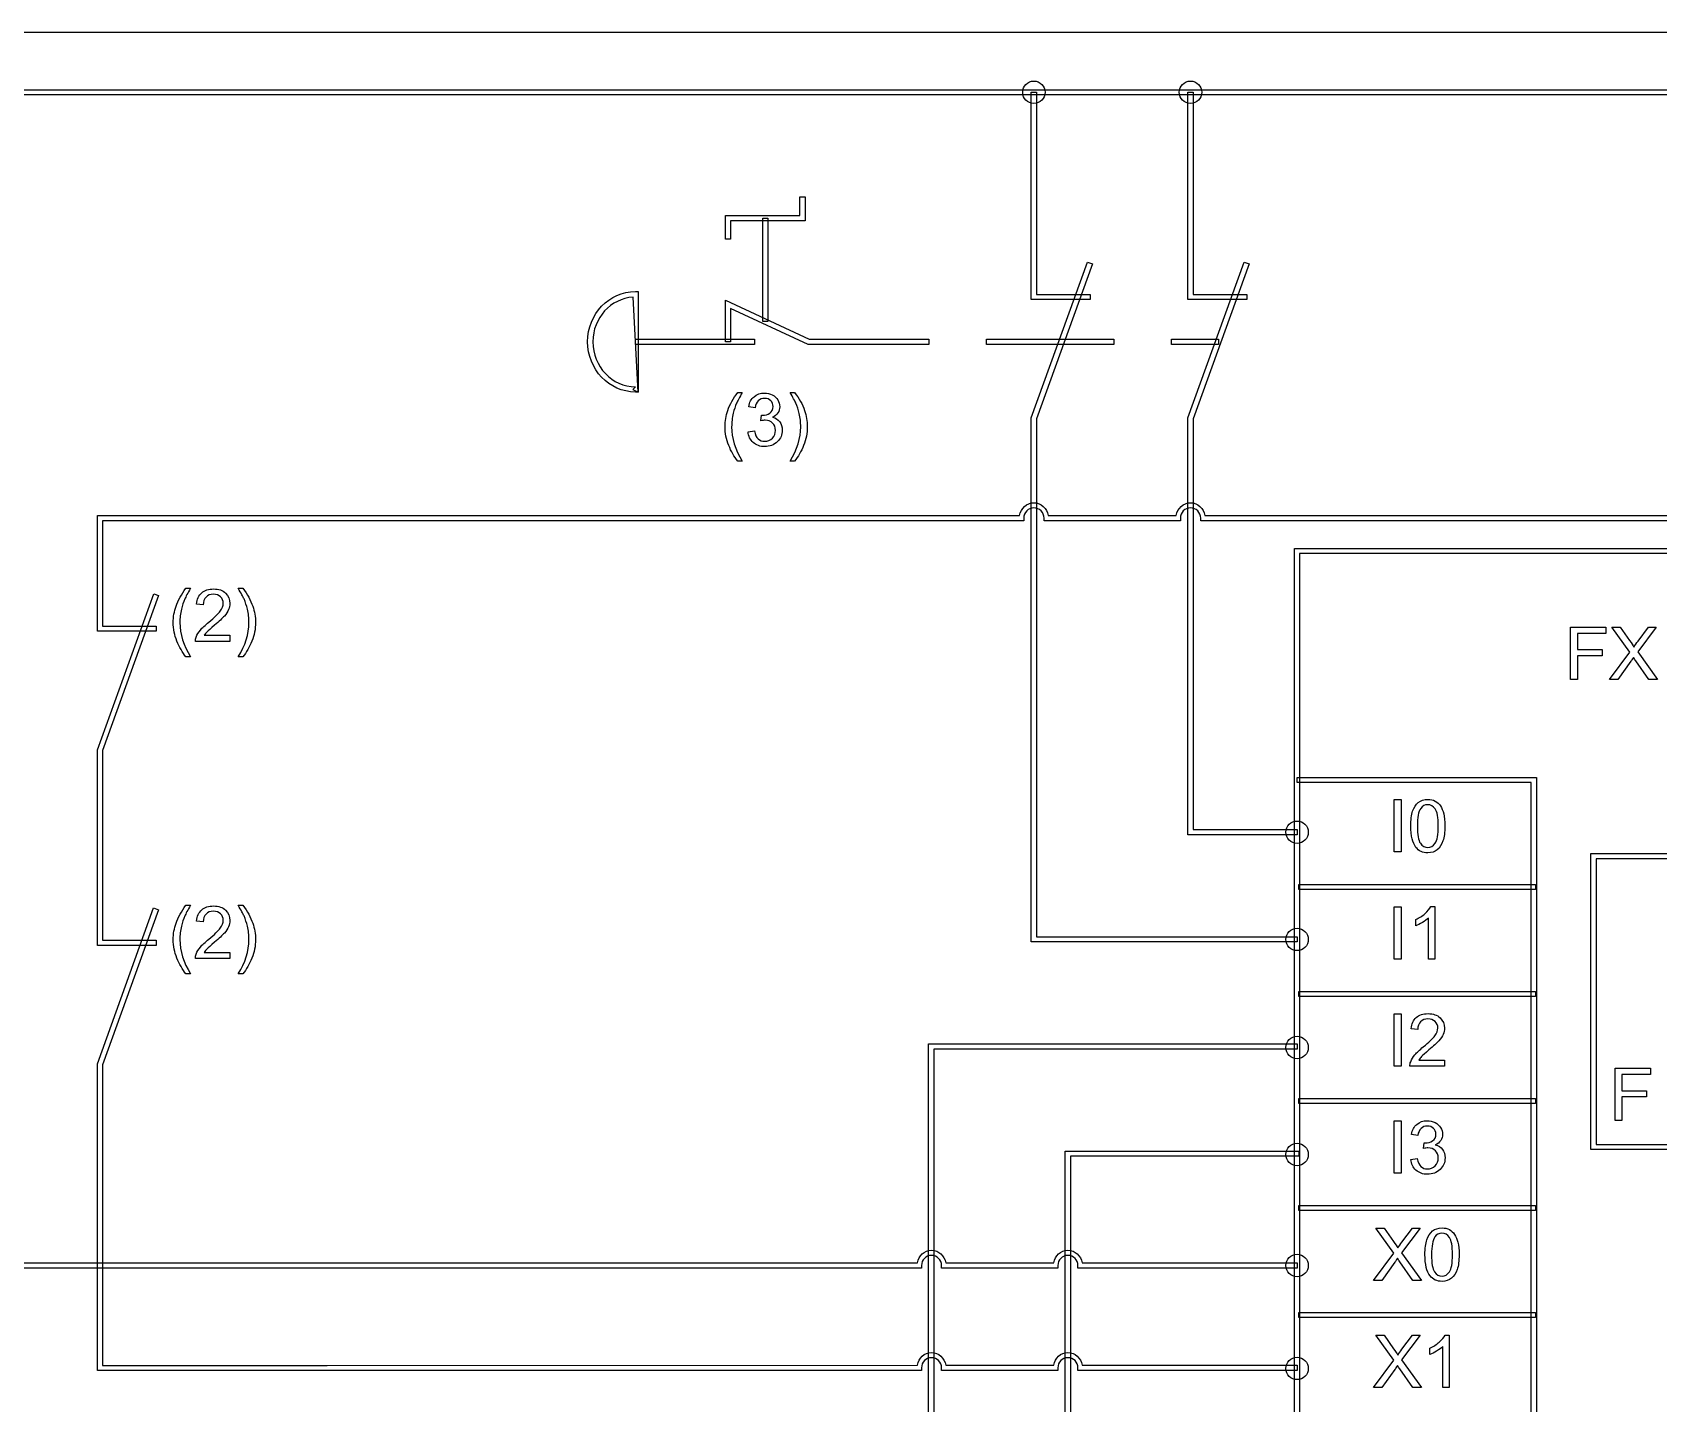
# Model space of a CAD drawing. Extents: x 55 to 793, y 34 to 1048.
# Drawn here: x 259.5 to 467.1, y 773.1 to 948.1 of the extents above; entities that cross this region are included whole.
import ezdxf

# ---------------------------------------------------------------- set-up
doc = ezdxf.new("R2010")
doc.units = 0
doc.layers.add('1', color=7, linetype='CONTINUOUS')

msp = doc.modelspace()

# ---------------------------------------------------------------- linework, layer by layer
at = {"layer": '1', "color": 7}
for points in [[(67.999998, 515.630486), (725.039982, 515.630486), (725.039982, 948.057142), (67.999998, 948.057142)], [(79.5835, 940.092767), (79.5835, 940.759433), (682.036605, 940.759433), (682.036605, 940.092767)], [(387.06217, 913.972767), (387.06217, 940.425891), (387.728837, 940.425891), (387.728837, 914.639433), (394.56217, 914.639433), (394.56217, 913.972767)], [(407.06217, 913.972767), (407.06217, 940.425891), (407.728837, 940.425891), (407.728837, 914.639433), (414.56217, 914.639433), (414.56217, 913.972767)], [(348.004837, 921.67543), (348.004837, 924.704076), (357.533482, 924.704076), (357.533482, 927.092097), (358.200149, 927.092097), (358.200149, 924.037409), (348.671503, 924.037409), (348.671503, 921.67543)], [(352.768837, 911.161767), (352.768837, 924.3701), (353.435503, 924.3701), (353.435503, 911.161767)], [(387.06217, 831.985787), (387.06217, 898.863389), (394.24967, 918.751409), (394.87467, 918.527451), (387.728837, 898.748805), (387.728837, 832.652453), (420.994461, 832.652453), (420.994461, 831.985787)], [(407.06217, 845.660265), (407.06217, 898.863389), (414.24967, 918.751409), (414.87467, 918.527451), (407.728837, 898.748805), (407.728837, 846.326932), (420.994461, 846.326932), (420.994461, 845.660265)], [(358.57058, 908.262097), (348.672143, 912.848034), (348.672143, 908.59543), (348.005476, 908.59543), (348.005476, 913.892305), (358.716413, 908.928763), (373.97683, 908.928763), (373.97683, 908.262097)], [(336.53283, 908.262097), (336.53283, 908.928763), (351.728142, 908.928763), (351.728142, 908.262097)], [(381.36617, 908.262097), (381.36617, 908.928763), (397.590128, 908.928763), (397.590128, 908.262097)], [(404.97683, 908.262097), (404.97683, 908.928763), (410.97683, 908.928763), (410.97683, 908.262097)], [(350.900402, 897.093753)], [(356.851806, 893.365928)], [(420.659676, 729.436381), (420.659676, 882.215017), (549.216966, 882.215017), (549.216966, 729.436381), (548.552899, 881.54835), (421.326342, 881.54835), (421.326342, 730.103047), (548.883632, 730.103047), (548.550299, 729.769714), (549.216966, 729.436381), (548.883632, 729.436381)], [(267.8275, 831.548289), (267.8275, 856.530059), (275.015, 876.418079), (275.64, 876.194121), (268.494167, 856.415475), (268.494167, 832.214956), (275.3275, 832.214956), (275.3275, 831.548289)], [(455.911134, 865.4821), (455.911134, 872.163018), (460.418349, 872.163018), (460.418349, 871.374615), (456.795259, 871.374615), (456.795259, 869.305627), (459.930713, 869.305627), (459.930713, 868.517224), (456.795259, 868.517224), (456.795259, 865.4821)], [(286.402975, 868.37153)], [(450.884795, 729.770082), (450.884795, 852.324767), (420.99417, 852.324767), (420.99417, 852.991433), (451.551461, 852.991433), (451.551461, 729.770082)], [(433.402085, 843.48223), (433.402085, 850.163124), (434.286212, 850.163124), (434.286212, 843.48223)], [(435.511842, 846.777105)], [(436.354953, 846.777105)], [(458.519048, 805.491072), (458.519048, 843.261898), (511.360193, 843.261898), (511.360193, 805.491072), (510.69874, 842.595231), (459.185715, 842.595231), (459.185715, 806.157739), (511.02686, 806.157739), (510.693527, 805.824405), (511.360193, 805.491072), (511.02686, 805.491072)], [(421.226212, 838.670097), (421.226212, 839.336763), (451.45017, 839.336763), (451.45017, 838.670097)], [(433.401953, 829.8081), (433.401953, 836.489018), (434.286078, 836.489018), (434.286078, 829.8081)], [(286.402975, 827.911963)], [(421.226212, 825.015437), (421.226212, 825.682103), (451.45017, 825.682103), (451.45017, 825.015437)], [(433.401953, 816.134914), (433.401953, 822.815832), (434.286078, 822.815832), (434.286078, 816.134914)], [(461.595201, 809.184038), (461.595201, 815.864956), (466.102416, 815.864956), (466.102416, 815.076554), (462.479326, 815.076554), (462.479326, 813.007565), (465.61478, 813.007565), (465.61478, 812.219162), (462.479326, 812.219162), (462.479326, 809.184038)], [(421.226212, 811.360767), (421.226212, 812.027433), (451.45017, 812.027433), (451.45017, 811.360767)], [(433.401953, 802.461728), (433.401953, 809.142646), (434.286078, 809.142646), (434.286078, 802.461728)], [(435.516262, 804.225381)], [(421.226212, 797.707437), (421.226212, 798.374103), (451.45017, 798.374103), (451.45017, 797.707437)], [(437.324259, 792.083428)], [(438.167368, 792.083428)], [(421.226212, 784.052767), (421.226212, 784.719433), (451.45017, 784.719433), (451.45017, 784.052767)]]:
    msp.add_lwpolyline(points, close=True, dxfattribs=at)
for points in [[(336.53283, 915.015308), (336.866163, 915.015308), (336.866163, 902.176767), (336.22033, 914.283537)], [(336.53283, 902.843433), (336.199497, 902.5101), (336.866163, 902.176767), (336.53283, 902.176767)], [(349.582469, 902.124949), (350.170366, 902.124949)], [(356.263908, 902.124949), (356.851806, 902.124949)], [(351.802756, 900.160772), (350.982434, 900.306609)], [(352.518259, 898.492826), (352.609406, 899.212871)], [(350.900402, 897.093753), (351.720724, 897.203126)], [(350.170366, 893.365928), (349.582469, 893.365928)], [(356.851806, 893.365928), (356.263908, 893.365928)], [(386.094397, 886.082144), (386.094397, 885.748811), (268.492837, 885.748811), (268.492837, 872.306103), (275.32617, 872.306103), (275.32617, 871.639437), (267.82617, 871.639437), (267.82617, 886.415478), (385.56575, 886.415478)], [(406.094396, 886.082144), (406.094396, 885.748811), (388.695959, 885.748811), (388.695959, 886.082144)], [(389.224604, 886.415478), (405.565749, 886.415478)], [(548.649083, 777.287876), (548.649083, 777.954543), (554.688136, 777.954543), (554.688136, 885.748811), (408.695953, 885.748811), (408.695953, 886.082144)], [(409.224607, 886.415478), (555.354803, 886.415478), (555.354803, 777.287876), (548.649083, 777.287876)], [(279.13364, 877.130551), (279.721537, 877.130551)], [(285.815078, 877.130551), (286.402975, 877.130551)], [(281.340258, 875.025105), (280.49715, 875.111689)], [(460.88925, 865.4821), (463.473265, 868.963834), (461.194592, 872.163018), (462.247339, 872.163018), (463.459593, 870.449495)], [(464.526011, 870.390251), (465.870428, 872.163018), (466.832028, 872.163018), (464.484995, 869.013963), (467.014322, 865.4821), (465.920559, 865.4821), (464.238899, 867.865538)], [(284.758265, 871.124105), (284.758265, 870.335702), (280.342197, 870.335702)], [(281.481535, 871.124102), (284.758265, 871.124105)], [(279.721537, 868.37153), (279.13364, 868.37153)], [(286.402975, 868.37153), (285.815078, 868.37153)], [(463.628214, 867.810851), (461.951111, 865.4821), (460.88925, 865.4821)], [(279.13364, 836.670984), (279.721537, 836.670984)], [(285.815078, 836.670984), (286.402975, 836.670984)], [(267.824907, 777.286791), (267.824907, 816.440436), (275.0124, 836.328457), (275.64, 836.101894), (268.491574, 816.323248), (268.491574, 777.953457), (297.158236, 777.953457), (372.515005, 777.982103)], [(281.340258, 834.565538), (280.49715, 834.652122)], [(436.140619, 834.046336), (436.140619, 834.839296)], [(438.601585, 829.8081), (437.781263, 829.8081), (437.781263, 835.035258)], [(438.072933, 836.516362), (438.601585, 836.516362), (438.601585, 829.8081)], [(196.20617, 790.371768), (196.20617, 811.554059), (203.39367, 831.442079), (204.01867, 831.218121), (196.872837, 811.439475), (196.872837, 791.038434), (372.518672, 791.038434)], [(284.758265, 830.664538), (284.758265, 829.876134), (280.342197, 829.876134)], [(281.481535, 830.664535), (284.758265, 830.664538)], [(279.721537, 827.911963), (279.13364, 827.911963)], [(286.402975, 827.911963), (285.815078, 827.911963)], [(436.404945, 820.824317), (435.561836, 820.910904)], [(358.19271, 660.512763), (373.937502, 660.512763), (373.937502, 818.976306), (420.994792, 818.976306), (420.994792, 818.309639), (374.604168, 818.309639), (374.604168, 659.846097), (357.664065, 659.846097), (357.664065, 660.17943)], [(439.822954, 816.923317), (439.822954, 816.134914), (435.406886, 816.134914)], [(436.546222, 816.923317), (439.822954, 816.923317)], [(436.418617, 807.292452), (435.598294, 807.438237)], [(437.13412, 805.624453), (437.225266, 806.344497)], [(358.19271, 645.203433), (391.382813, 645.203433), (391.382813, 805.302389), (421.226563, 805.302389), (421.226563, 804.635723), (392.04948, 804.635723), (392.04948, 644.536767), (357.664065, 644.536767), (357.664065, 644.8701)], [(435.516262, 804.225381), (436.336584, 804.334752)], [(430.752495, 788.788542), (433.33651, 792.270274), (431.057837, 795.46946), (432.110584, 795.46946), (433.322838, 793.755936)], [(434.389256, 793.696692), (435.733673, 795.46946), (436.695273, 795.46946), (434.34824, 792.320405), (436.877567, 788.788542), (435.783804, 788.788542), (434.102144, 791.171979)], [(376.138459, 791.038434), (389.930125, 791.038434)], [(393.552525, 791.038434), (420.995231, 791.038434), (420.995231, 790.371768), (393.023872, 790.371768), (393.023872, 790.705101)], [(433.491459, 791.117293), (431.814356, 788.788542), (430.752495, 788.788542)], [(373.047312, 790.705101), (373.047312, 790.371768), (196.20617, 790.371768)], [(390.458765, 790.705101), (390.458765, 790.371768), (375.609806, 790.371768), (375.609806, 790.705101)], [(430.752495, 775.115355), (433.33651, 778.597088), (431.057837, 781.796274), (432.110584, 781.796274), (433.322838, 780.08275)], [(434.389256, 780.023506), (435.733673, 781.796274), (436.695273, 781.796274), (434.34824, 778.647219), (436.877567, 775.115355), (435.783804, 775.115355), (434.102144, 777.498793)], [(439.885488, 781.823617), (440.41414, 781.823617), (440.41414, 775.115355)], [(437.953173, 779.353591), (437.953173, 780.146551)], [(440.41414, 775.115355), (439.593818, 775.115355), (439.593818, 780.342513)], [(373.04365, 777.64877), (373.04365, 777.315437), (297.16084, 777.286791), (267.824907, 777.286791)], [(390.457712, 777.64877), (390.457712, 777.315437), (375.608755, 777.315437), (375.608755, 777.64877)], [(376.1374, 777.982103), (389.929067, 777.982103)], [(393.551463, 777.982103), (420.99417, 777.982103), (420.99417, 777.315437), (393.022816, 777.315437), (393.022816, 777.64877)], [(433.491459, 777.444106), (431.814356, 775.115355), (430.752495, 775.115355)]]:
    msp.add_lwpolyline(points, dxfattribs=at)
for points in [[(385.9635, 940.4261), (385.9635, 941.216767), (386.604833, 941.8581), (387.394167, 941.8581)], [(387.394167, 938.9941), (386.604833, 938.9941), (385.9635, 939.635433), (385.9635, 940.4261)], [(387.394167, 941.8581), (388.186167, 941.8581), (388.8275, 941.216767), (388.8275, 940.4261)], [(388.8275, 940.4261), (388.8275, 939.635433), (388.186167, 938.9941), (387.394167, 938.9941)], [(405.9635, 940.4261), (405.9635, 941.216767), (406.604833, 941.8581), (407.394167, 941.8581)], [(407.394167, 938.9941), (406.604833, 938.9941), (405.9635, 939.635433), (405.9635, 940.4261)], [(407.394167, 941.8581), (408.186167, 941.8581), (408.8275, 941.216767), (408.8275, 940.4261)], [(408.8275, 940.4261), (408.8275, 939.635433), (408.186167, 938.9941), (407.394167, 938.9941)], [(330.420851, 908.596037), (330.420851, 912.127198), (333.152354, 915.015308), (336.53283, 915.015308)], [(336.22033, 914.283537), (333.372094, 914.10405), (331.087518, 911.667308), (331.087518, 908.596037)], [(336.53283, 902.176767), (333.152354, 902.176767), (330.420851, 905.064877), (330.420851, 908.596037)], [(331.087518, 908.596037), (331.087518, 905.407205), (333.531979, 902.843433), (336.53283, 902.843433)], [(348.315526, 899.828099), (348.588967, 900.596754), (349.011281, 901.362371), (349.582469, 902.124949)], [(350.170366, 902.124949), (349.80274, 901.493011), (349.559682, 901.041844), (349.441191, 900.771448)], [(350.982434, 900.306609), (351.082695, 900.856517), (351.310563, 901.281859), (351.666036, 901.582637)], [(351.666036, 901.582637), (352.021509, 901.886454), (352.463571, 902.038362), (352.992223, 902.038362)], [(352.212917, 901.063106), (352.000241, 900.862587), (351.863521, 900.561809), (351.802756, 900.160772)], [(353.010453, 901.363884), (352.691439, 901.363884), (352.425593, 901.263625), (352.212917, 901.063106)], [(352.992223, 902.038362), (353.356811, 902.038362), (353.692535, 901.959369), (353.999396, 901.801385)], [(353.798873, 901.067663), (353.595312, 901.265144), (353.332505, 901.363884), (353.010453, 901.363884)], [(354.104216, 900.320276), (354.104216, 900.621054), (354.002435, 900.870183), (353.798873, 901.067663)], [(353.999396, 901.801385), (354.306258, 901.646439), (354.540201, 901.433767), (354.701228, 901.163371)], [(354.701228, 901.163371), (354.865292, 900.892975), (354.947324, 900.605868), (354.947324, 900.302052)], [(356.997641, 900.757776), (356.87915, 901.031211), (356.634573, 901.486935), (356.263908, 902.124949)], [(356.851806, 902.124949), (357.422993, 901.362371), (357.845307, 900.596754), (358.118748, 899.828099)], [(347.964611, 897.749996), (347.964611, 898.473079), (348.081583, 899.165779), (348.315526, 899.828099)], [(349.003686, 899.458962), (348.873042, 898.890826), (348.80772, 898.319651), (348.80772, 897.745439)], [(349.441191, 900.771448), (349.255859, 900.352182), (349.110024, 899.914686), (349.003686, 899.458962)], [(352.609406, 899.212871), (352.664094, 899.206791), (352.708148, 899.203751), (352.741569, 899.203751)], [(352.741569, 899.203751), (353.090966, 899.203751), (353.405423, 899.294896), (353.68494, 899.477186)], [(353.68494, 899.477186), (353.964457, 899.659475), (354.104216, 899.940505), (354.104216, 900.320276)], [(354.7149, 899.513649), (354.55995, 899.276672), (354.330564, 899.088306), (354.02674, 898.948551)], [(354.02674, 898.948551), (354.42171, 898.857406), (354.728572, 898.667521), (354.947324, 898.378896)], [(354.947324, 900.302052), (354.947324, 900.013427), (354.869849, 899.750626), (354.7149, 899.513649)], [(357.430589, 899.44529), (357.327289, 899.901015), (357.182973, 900.33851), (356.997641, 900.757776)], [(357.626555, 897.745439), (357.626555, 898.316613), (357.561233, 898.88323), (357.430589, 899.44529)], [(358.118748, 899.828099), (358.352692, 899.165779), (358.469664, 898.473079), (358.469664, 897.749996)], [(348.434017, 895.371115), (348.12108, 896.136732), (347.964611, 896.929692), (347.964611, 897.749996)], [(348.80772, 897.745439), (348.80772, 896.284083), (349.261935, 894.824246), (350.170366, 893.365928)], [(351.561217, 895.735695), (351.175361, 896.085083), (350.95509, 896.537769), (350.900402, 897.093753)], [(351.720724, 897.203126), (351.814909, 896.738287), (351.974416, 896.40257), (352.199245, 896.195975)], [(353.097042, 898.583971), (352.942092, 898.583971), (352.749165, 898.553589), (352.518259, 898.492826)], [(354.035855, 898.214834), (353.789759, 898.460925), (353.476821, 898.583971), (353.097042, 898.583971)], [(354.003954, 896.291678), (354.271318, 896.559036), (354.405, 896.890196), (354.405, 897.285157)], [(354.405, 897.285157), (354.405, 897.661889), (354.281952, 897.971781), (354.035855, 898.214834)], [(355.275453, 897.303386), (355.275453, 896.720059), (355.062777, 896.224839), (354.637425, 895.817725)], [(354.947324, 898.378896), (355.166077, 898.093308), (355.275453, 897.734805), (355.275453, 897.303386)], [(356.263908, 893.365928), (357.172339, 894.824246), (357.626555, 896.284083), (357.626555, 897.745439)], [(358.469664, 897.749996), (358.469664, 896.929692), (358.311676, 896.136732), (357.9957, 895.371115)], [(349.582469, 893.365928), (349.129772, 893.937103), (348.746955, 894.605498), (348.434017, 895.371115)], [(353.024125, 895.211612), (352.437746, 895.211612), (351.95011, 895.386306), (351.561217, 895.735695)], [(352.199245, 896.195975), (352.427112, 895.992419), (352.703591, 895.89064), (353.028682, 895.89064)], [(354.637425, 895.817725), (354.212073, 895.413649), (353.674306, 895.211612), (353.024125, 895.211612)], [(353.028682, 895.89064), (353.414537, 895.89064), (353.739628, 896.024319), (354.003954, 896.291678)], [(357.9957, 895.371115), (357.682762, 894.605498), (357.301464, 893.937103), (356.851806, 893.365928)], [(385.56575, 886.415478), (385.743586, 887.318266), (386.442586, 888.050895), (387.393875, 888.050895)], [(387.393875, 887.384228), (386.674617, 887.384228), (386.094397, 886.804604), (386.094397, 886.082144)], [(387.393875, 888.050895), (388.347042, 888.050895), (389.046643, 887.318266), (389.224604, 886.415478)], [(388.695959, 886.082144), (388.695959, 886.804604), (388.116335, 887.384228), (387.393875, 887.384228)], [(405.565749, 886.415478), (405.743585, 887.318266), (406.442585, 888.050895), (407.393875, 888.050895)], [(407.393875, 887.384228), (406.674616, 887.384228), (406.094396, 886.804604), (406.094396, 886.082144)], [(407.393875, 888.050895), (408.347041, 888.050895), (409.046647, 887.318266), (409.224607, 886.415478)], [(408.695953, 886.082144), (408.695953, 886.804604), (408.116335, 887.384228), (407.393875, 887.384228)], [(277.866698, 874.8337), (278.140138, 875.602356), (278.562452, 876.367973), (279.13364, 877.130551)], [(279.721537, 877.130551), (279.353911, 876.498613), (279.110853, 876.047446), (278.992362, 875.77705)], [(280.49715, 875.111689), (280.554874, 875.740589), (280.772107, 876.2191), (281.14885, 876.547222)], [(281.14885, 876.547222), (281.52559, 876.878381), (282.031455, 877.043961), (282.666446, 877.043961)], [(282.648217, 876.364934), (282.253247, 876.364934), (281.937271, 876.246446), (281.700288, 876.00947)], [(283.555128, 876.027699), (283.324222, 876.252522), (283.021919, 876.364934), (282.648217, 876.364934)], [(282.666446, 877.043961), (283.307513, 877.043961), (283.814897, 876.866229), (284.188599, 876.510764)], [(284.188599, 876.510764), (284.562302, 876.155299), (284.749153, 875.714765), (284.749153, 875.189162)], [(286.548809, 875.763379), (286.430319, 876.036813), (286.185742, 876.492537), (285.815078, 877.130551)], [(286.402975, 877.130551), (286.974162, 876.367973), (287.396476, 875.602356), (287.669917, 874.8337)], [(277.515781, 872.755598), (277.515781, 873.47868), (277.632754, 874.171381), (277.866698, 874.8337)], [(278.554856, 874.464564), (278.424213, 873.896427), (278.358891, 873.325253), (278.358891, 872.75104)], [(278.992362, 875.77705), (278.80703, 875.357783), (278.661195, 874.920288), (278.554856, 874.464564)], [(281.700288, 876.00947), (281.463307, 875.772493), (281.343297, 875.444371), (281.340258, 875.025105)], [(282.051205, 872.805727), (282.777342, 873.401207), (283.268015, 873.872123), (283.523226, 874.218473)], [(283.523226, 874.218473), (283.778438, 874.567862), (283.906044, 874.897502), (283.906044, 875.207395)], [(283.906044, 875.207395), (283.906044, 875.532478), (283.789072, 875.805912), (283.555128, 876.027699)], [(284.585088, 874.400759), (284.475712, 874.142516), (284.293418, 873.870601), (284.038206, 873.585013)], [(284.749153, 875.189162), (284.749153, 874.921804), (284.694464, 874.659003), (284.585088, 874.400759)], [(286.981758, 874.450893), (286.878458, 874.906616), (286.734142, 875.344112), (286.548809, 875.763379)], [(287.177724, 872.75104), (287.177724, 873.322215), (287.112402, 873.888832), (286.981758, 874.450893)], [(287.669917, 874.8337), (287.903861, 874.171381), (288.020832, 873.47868), (288.020832, 872.755598)], [(277.985188, 870.376717), (277.67225, 871.142334), (277.515781, 871.935294), (277.515781, 872.755598)], [(278.358891, 872.75104), (278.358891, 871.289685), (278.813107, 869.829848), (279.721537, 868.37153)], [(280.97567, 871.794019), (281.224805, 872.085683), (281.583317, 872.422919), (282.051205, 872.805727)], [(282.775822, 872.409245), (282.283629, 871.996054), (281.967653, 871.715024), (281.827895, 871.566154)], [(284.038206, 873.585013), (283.786034, 873.299426), (283.365239, 872.907504), (282.775822, 872.409245)], [(285.815078, 868.37153), (286.723509, 869.829848), (287.177724, 871.289685), (287.177724, 872.75104)], [(288.020832, 872.755598), (288.020832, 871.935294), (287.862844, 871.142334), (287.546868, 870.376717)], [(279.13364, 868.37153), (278.680943, 868.942704), (278.298126, 869.6111), (277.985188, 870.376717)], [(280.342197, 870.335702), (280.336153, 870.533183), (280.368055, 870.723068), (280.437903, 870.905357)], [(280.437903, 870.905357), (280.550318, 871.206136), (280.729574, 871.502356), (280.97567, 871.794019)], [(281.827895, 871.566154), (281.688136, 871.420323), (281.572683, 871.272973), (281.481535, 871.124102)], [(287.546868, 870.376717), (287.233931, 869.6111), (286.852634, 868.942704), (286.402975, 868.37153)], [(463.459593, 870.449495), (463.711766, 870.09403), (463.891021, 869.820595), (463.997359, 869.629191)], [(463.997359, 869.629191), (464.146233, 869.872244), (464.32245, 870.125931), (464.526011, 870.390251)], [(463.947229, 868.312148), (463.798355, 868.069095), (463.692017, 867.901996), (463.628214, 867.810851)], [(464.238899, 867.865538), (464.144714, 868.002255), (464.04749, 868.151125), (463.947229, 868.312148)], [(435.753382, 848.682025), (435.917447, 849.165091), (436.158987, 849.537265), (436.478002, 849.798546)], [(436.478002, 849.798546), (436.800055, 850.059827), (437.204141, 850.190467), (437.690259, 850.190467)], [(437.681144, 849.511441), (437.304403, 849.511441), (437.003617, 849.351938), (436.778787, 849.032932)], [(438.638189, 848.969131), (438.382977, 849.330671), (438.063962, 849.511441), (437.681144, 849.511441)], [(437.690259, 850.190467), (438.048771, 850.190467), (438.363228, 850.117552), (438.633632, 849.971721)], [(438.633632, 849.971721), (438.904035, 849.828927), (439.127345, 849.620814), (439.303563, 849.347381)], [(439.303563, 849.347381), (439.479781, 849.076985), (439.618021, 848.745827), (439.718282, 848.353905)], [(419.560837, 845.99143), (419.560837, 846.782097), (420.203503, 847.42343), (420.99417, 847.42343)], [(420.99417, 847.42343), (421.783503, 847.42343), (422.42617, 846.782097), (422.42617, 845.99143)], [(435.511842, 846.777105), (435.511842, 847.567024), (435.592356, 848.201998), (435.753382, 848.682025)], [(436.778787, 849.032932), (436.496231, 848.62582), (436.354953, 847.873877), (436.354953, 846.777105)], [(439.025564, 846.777105), (439.025564, 847.876915), (438.896439, 848.607591), (438.638189, 848.969131)], [(439.718282, 848.353905), (439.818544, 847.965022), (439.868675, 847.439422), (439.868675, 846.777105)], [(420.99417, 844.55943), (420.203503, 844.55943), (419.560837, 845.200763), (419.560837, 845.99143)], [(422.42617, 845.99143), (422.42617, 845.200763), (421.783503, 844.55943), (420.99417, 844.55943)], [(436.172659, 844.060998), (435.732115, 844.616979), (435.511842, 845.522348), (435.511842, 846.777105)], [(436.354953, 846.777105), (436.354953, 845.680332), (436.482559, 844.949657), (436.737771, 844.585079)], [(438.638189, 844.589636), (438.896439, 844.954214), (439.025564, 845.68337), (439.025564, 846.777105)], [(439.868675, 846.777105), (439.868675, 845.993262), (439.788162, 845.359807), (439.627135, 844.876741)], [(437.690259, 843.368299), (437.046152, 843.368299), (436.540286, 843.599199), (436.172659, 844.060998)], [(436.737771, 844.585079), (436.996021, 844.223539), (437.313517, 844.042769), (437.690259, 844.042769)], [(437.690259, 844.042769), (438.067, 844.042769), (438.382977, 844.225058), (438.638189, 844.589636)], [(438.902516, 843.760221), (438.583501, 843.49894), (438.179415, 843.368299), (437.690259, 843.368299)], [(439.627135, 844.876741), (439.466109, 844.396713), (439.224569, 844.02454), (438.902516, 843.760221)], [(277.866698, 834.374133), (278.140138, 835.142788), (278.562452, 835.908405), (279.13364, 836.670984)], [(279.721537, 836.670984), (279.353911, 836.039046), (279.110853, 835.587879), (278.992362, 835.317483)], [(286.548809, 835.303811), (286.430319, 835.577245), (286.185742, 836.03297), (285.815078, 836.670984)], [(286.402975, 836.670984), (286.974162, 835.908405), (287.396476, 835.142788), (287.669917, 834.374133)], [(278.992362, 835.317483), (278.80703, 834.898216), (278.661195, 834.46072), (278.554856, 834.004996)], [(280.49715, 834.652122), (280.554874, 835.281022), (280.772107, 835.759533), (281.14885, 836.087654)], [(281.14885, 836.087654), (281.52559, 836.418813), (282.031455, 836.584393), (282.666446, 836.584393)], [(281.700288, 835.549901), (281.463307, 835.312925), (281.343297, 834.984804), (281.340258, 834.565538)], [(282.648217, 835.905367), (282.253247, 835.905367), (281.937271, 835.786878), (281.700288, 835.549901)], [(283.555128, 835.568131), (283.324222, 835.792955), (283.021919, 835.905367), (282.648217, 835.905367)], [(282.666446, 836.584393), (283.307513, 836.584393), (283.814897, 836.40666), (284.188599, 836.051195)], [(283.523226, 833.758906), (283.778438, 834.108295), (283.906044, 834.437935), (283.906044, 834.747827)], [(283.906044, 834.747827), (283.906044, 835.07291), (283.789072, 835.346345), (283.555128, 835.568131)], [(284.188599, 836.051195), (284.562302, 835.69573), (284.749153, 835.255197), (284.749153, 834.729595)], [(284.749153, 834.729595), (284.749153, 834.462237), (284.694464, 834.199436), (284.585088, 833.941192)], [(286.981758, 833.991324), (286.878458, 834.447049), (286.734142, 834.884545), (286.548809, 835.303811)], [(436.140619, 834.839296), (436.599391, 835.055006), (437.000438, 835.316288), (437.343758, 835.623142)], [(437.781263, 835.035258), (437.583778, 834.846892), (437.324009, 834.658526), (437.001957, 834.47016)], [(437.343758, 835.623142), (437.687078, 835.929996), (437.930136, 836.227736), (438.072933, 836.516362)], [(277.515781, 832.296031), (277.515781, 833.019113), (277.632754, 833.711814), (277.866698, 834.374133)], [(278.554856, 834.004996), (278.424213, 833.43686), (278.358891, 832.865686), (278.358891, 832.291473)], [(282.051205, 832.34616), (282.777342, 832.94164), (283.268015, 833.412556), (283.523226, 833.758906)], [(284.038206, 833.125446), (283.786034, 832.839858), (283.365239, 832.447936), (282.775822, 831.949678)], [(284.585088, 833.941192), (284.475712, 833.682949), (284.293418, 833.411033), (284.038206, 833.125446)], [(287.177724, 832.291473), (287.177724, 832.862648), (287.112402, 833.429264), (286.981758, 833.991324)], [(287.669917, 834.374133), (287.903861, 833.711814), (288.020832, 833.019113), (288.020832, 832.296031)], [(419.560837, 832.31677), (419.560837, 833.107437), (420.203503, 833.74877), (420.99417, 833.74877)], [(420.99417, 833.74877), (421.783503, 833.74877), (422.42617, 833.107437), (422.42617, 832.31677)], [(437.001957, 834.47016), (436.682943, 834.281794), (436.39583, 834.140519), (436.140619, 834.046336)], [(277.985188, 829.91715), (277.67225, 830.682766), (277.515781, 831.475727), (277.515781, 832.296031)], [(278.358891, 832.291473), (278.358891, 830.830117), (278.813107, 829.37028), (279.721537, 827.911963)], [(280.342197, 829.876134), (280.336153, 830.073615), (280.368055, 830.2635), (280.437903, 830.44579)], [(280.437903, 830.44579), (280.550318, 830.746568), (280.729574, 831.042788), (280.97567, 831.334452)], [(280.97567, 831.334452), (281.224805, 831.626116), (281.583317, 831.963352), (282.051205, 832.34616)], [(281.827895, 831.106587), (281.688136, 830.960755), (281.572683, 830.813405), (281.481535, 830.664535)], [(282.775822, 831.949678), (282.283629, 831.536487), (281.967653, 831.255457), (281.827895, 831.106587)], [(285.815078, 827.911963), (286.723509, 829.37028), (287.177724, 830.830117), (287.177724, 832.291473)], [(288.020832, 832.296031), (288.020832, 831.475727), (287.862844, 830.682766), (287.546868, 829.91715)], [(420.99417, 830.88477), (420.203503, 830.88477), (419.560837, 831.526103), (419.560837, 832.31677)], [(422.42617, 832.31677), (422.42617, 831.526103), (421.783503, 830.88477), (420.99417, 830.88477)], [(279.13364, 827.911963), (278.680943, 828.483137), (278.298126, 829.151533), (277.985188, 829.91715)], [(287.546868, 829.91715), (287.233931, 829.151533), (286.852634, 828.483137), (286.402975, 827.911963)], [(435.561836, 820.910904), (435.619562, 821.539804), (435.836796, 822.018314), (436.213536, 822.346436)], [(436.213536, 822.346436), (436.590277, 822.677596), (437.096142, 822.843175), (437.731132, 822.843175)], [(437.712903, 822.164146), (437.317933, 822.164146), (437.001957, 822.045658), (436.764975, 821.808681)], [(438.619815, 821.82691), (438.388909, 822.051734), (438.086605, 822.164146), (437.712903, 822.164146)], [(437.731132, 822.843175), (438.372199, 822.843175), (438.879583, 822.665443), (439.253285, 822.309978)], [(439.253285, 822.309978), (439.626988, 821.954513), (439.813839, 821.51398), (439.813839, 820.988378)], [(436.764975, 821.808681), (436.527993, 821.571705), (436.407983, 821.243583), (436.404945, 820.824317)], [(437.115891, 818.604939), (437.842028, 819.200419), (438.332702, 819.671334), (438.587913, 820.017685)], [(438.587913, 820.017685), (438.843124, 820.367073), (438.97073, 820.696714), (438.97073, 821.006606)], [(438.97073, 821.006606), (438.97073, 821.33169), (438.853758, 821.605124), (438.619815, 821.82691)], [(439.649775, 820.199974), (439.540398, 819.941731), (439.358104, 819.669815), (439.102893, 819.384228)], [(439.813839, 820.988378), (439.813839, 820.721019), (439.759151, 820.458218), (439.649775, 820.199974)], [(419.560837, 818.52343), (419.560837, 819.314097), (420.203503, 819.95543), (420.99417, 819.95543)], [(420.99417, 817.09143), (420.203503, 817.09143), (419.560837, 817.732763), (419.560837, 818.52343)], [(420.99417, 819.95543), (421.783503, 819.95543), (422.42617, 819.314097), (422.42617, 818.52343)], [(422.42617, 818.52343), (422.42617, 817.732763), (421.783503, 817.09143), (420.99417, 817.09143)], [(436.040357, 817.593232), (436.289492, 817.884895), (436.648003, 818.222131), (437.115891, 818.604939)], [(437.840508, 818.208459), (437.348315, 817.795269), (437.032339, 817.514239), (436.892581, 817.365369)], [(439.102893, 819.384228), (438.85072, 819.098641), (438.429925, 818.706718), (437.840508, 818.208459)], [(435.406886, 816.134914), (435.400809, 816.332394), (435.432711, 816.522279), (435.50259, 816.704569)], [(435.50259, 816.704569), (435.615005, 817.005347), (435.79426, 817.301568), (436.040357, 817.593232)], [(436.892581, 817.365369), (436.752822, 817.219538), (436.637369, 817.072187), (436.546222, 816.923317)], [(435.598294, 807.438237), (435.698556, 807.988144), (435.926423, 808.413486), (436.281896, 808.714265)], [(436.281896, 808.714265), (436.637369, 809.018081), (437.079432, 809.169989), (437.608084, 809.169989)], [(436.828778, 808.194786), (436.616102, 807.994267), (436.479381, 807.693489), (436.418617, 807.292452)], [(437.626313, 808.495563), (437.307299, 808.495563), (437.041454, 808.395304), (436.828778, 808.194786)], [(437.608084, 809.169989), (437.972671, 809.169989), (438.308396, 809.090997), (438.615257, 808.933013)], [(438.414734, 808.199343), (438.211173, 808.396823), (437.948366, 808.495563), (437.626313, 808.495563)], [(438.720076, 807.451955), (438.720076, 807.752733), (438.618296, 808.001863), (438.414734, 808.199343)], [(438.615257, 808.933013), (438.922118, 808.778066), (439.156062, 808.565395), (439.317088, 808.294999)], [(439.317088, 808.294999), (439.481153, 808.024602), (439.563185, 807.737496), (439.563185, 807.433679)], [(419.560837, 804.86743), (419.560837, 805.658097), (420.203503, 806.29943), (420.99417, 806.29943)], [(420.99417, 806.29943), (421.783503, 806.29943), (422.42617, 805.658097), (422.42617, 804.86743)], [(437.712903, 805.715597), (437.557953, 805.715597), (437.365025, 805.685216), (437.13412, 805.624453)], [(437.225266, 806.344497), (437.279954, 806.338453), (437.324009, 806.335431), (437.35743, 806.335431)], [(437.35743, 806.335431), (437.706826, 806.335431), (438.021283, 806.426576), (438.300801, 806.608865)], [(438.651716, 805.34646), (438.405619, 805.592551), (438.092682, 805.715597), (437.712903, 805.715597)], [(438.300801, 806.608865), (438.580318, 806.791155), (438.720076, 807.072185), (438.720076, 807.451955)], [(439.33076, 806.645276), (439.175811, 806.4083), (438.946424, 806.219934), (438.642601, 806.080179)], [(438.642601, 806.080179), (439.037571, 805.989033), (439.344432, 805.799148), (439.563185, 805.510523)], [(439.563185, 807.433679), (439.563185, 807.145055), (439.48571, 806.882254), (439.33076, 806.645276)], [(439.563185, 805.510523), (439.781938, 805.224936), (439.891314, 804.866433), (439.891314, 804.435014)], [(420.99417, 803.43543), (420.203503, 803.43543), (419.560837, 804.076763), (419.560837, 804.86743)], [(422.42617, 804.86743), (422.42617, 804.076763), (421.783503, 803.43543), (420.99417, 803.43543)], [(436.177077, 802.867323), (435.791222, 803.216711), (435.57095, 803.669397), (435.516262, 804.225381)], [(436.336584, 804.334752), (436.43077, 803.869912), (436.590277, 803.534196), (436.815106, 803.327601)], [(437.644543, 803.022266), (438.030398, 803.022266), (438.355489, 803.155945), (438.619815, 803.423304)], [(438.619815, 803.423304), (438.887179, 803.690661), (439.020861, 804.021821), (439.020861, 804.416783)], [(439.020861, 804.416783), (439.020861, 804.793515), (438.897813, 805.103407), (438.651716, 805.34646)], [(439.891314, 804.435014), (439.891314, 803.851687), (439.678638, 803.356466), (439.253285, 802.949353)], [(437.639985, 802.343239), (437.053607, 802.343239), (436.565971, 802.517933), (436.177077, 802.867323)], [(436.815106, 803.327601), (437.042973, 803.124044), (437.319452, 803.022266), (437.644543, 803.022266)], [(439.253285, 802.949353), (438.827933, 802.545277), (438.290167, 802.343239), (437.639985, 802.343239)], [(437.565799, 793.988356), (437.729863, 794.471423), (437.971403, 794.843598), (438.290417, 795.10488)], [(438.290417, 795.10488), (438.612469, 795.366162), (439.016554, 795.496803), (439.502671, 795.496803)], [(439.502671, 795.496803), (439.861182, 795.496803), (440.175639, 795.423887), (440.446041, 795.278055)], [(440.446041, 795.278055), (440.716444, 795.135262), (440.939754, 794.927148), (441.115971, 794.653714)], [(433.322838, 793.755936), (433.575011, 793.400471), (433.754266, 793.127037), (433.860604, 792.935633)], [(433.860604, 792.935633), (434.009478, 793.178685), (434.185695, 793.432372), (434.389256, 793.696692)], [(437.324259, 792.083428), (437.324259, 792.87335), (437.404773, 793.508326), (437.565799, 793.988356)], [(438.591202, 794.339263), (438.308646, 793.932149), (438.167368, 793.180205), (438.167368, 792.083428)], [(439.493556, 794.817773), (439.116815, 794.817773), (438.816031, 794.65827), (438.591202, 794.339263)], [(440.450598, 794.275462), (440.195387, 794.637003), (439.876373, 794.817773), (439.493556, 794.817773)], [(440.837973, 792.083428), (440.837973, 793.183243), (440.708848, 793.91392), (440.450598, 794.275462)], [(441.115971, 794.653714), (441.292188, 794.383317), (441.430428, 794.052157), (441.530689, 793.660234)], [(441.530689, 793.660234), (441.630951, 793.27135), (441.681082, 792.745748), (441.681082, 792.083428)], [(372.518672, 791.038434), (372.696419, 791.930729), (373.385939, 792.653017), (374.328566, 792.653018)], [(374.328566, 791.986352), (373.616926, 791.98635), (373.047312, 791.416732), (373.047312, 790.705101)], [(374.328566, 792.653018), (375.271192, 792.653017), (375.960952, 791.930565), (376.138459, 791.038434)], [(375.609806, 790.705101), (375.609806, 791.417064), (375.040192, 791.98635), (374.328566, 791.986352)], [(389.930125, 791.038434), (390.107605, 791.930688), (390.798979, 792.653017), (391.742619, 792.653018)], [(391.742619, 791.986352), (391.029392, 791.98635), (390.458765, 791.417064), (390.458765, 790.705101)], [(391.742619, 792.653018), (392.685339, 792.653017), (393.375112, 791.930688), (393.552525, 791.038434)], [(393.023872, 790.705101), (393.023872, 791.417064), (392.454259, 791.98635), (391.742619, 791.986352)], [(419.560837, 790.70477), (419.560837, 791.495437), (420.203503, 792.13677), (420.99417, 792.13677)], [(420.99417, 792.13677), (421.783503, 792.13677), (422.42617, 791.495437), (422.42617, 790.70477)], [(433.810474, 791.618589), (433.6616, 791.375536), (433.555262, 791.208437), (433.491459, 791.117293)], [(434.102144, 791.171979), (434.007958, 791.308697), (433.910735, 791.457567), (433.810474, 791.618589)], [(437.985075, 789.367311), (437.544531, 789.923294), (437.324259, 790.828667), (437.324259, 792.083428)], [(438.167368, 792.083428), (438.167368, 790.986651), (438.294974, 790.255973), (438.550185, 789.891394)], [(440.450598, 789.895951), (440.708848, 790.26053), (440.837973, 790.98969), (440.837973, 792.083428)], [(441.681082, 792.083428), (441.681082, 791.299582), (441.600569, 790.666125), (441.439542, 790.183057)], [(420.99417, 789.27277), (420.203503, 789.27277), (419.560837, 789.914103), (419.560837, 790.70477)], [(422.42617, 790.70477), (422.42617, 789.914103), (421.783503, 789.27277), (420.99417, 789.27277)], [(439.502671, 788.67461), (438.858566, 788.67461), (438.3527, 788.90551), (437.985075, 789.367311)], [(438.550185, 789.891394), (438.808435, 789.529853), (439.12593, 789.349082), (439.502671, 789.349082)], [(439.502671, 789.349082), (439.879411, 789.349082), (440.195387, 789.531372), (440.450598, 789.895951)], [(440.714924, 789.066533), (440.39591, 788.805251), (439.991826, 788.67461), (439.502671, 788.67461)], [(441.439542, 790.183057), (441.278516, 789.703028), (441.036977, 789.330854), (440.714924, 789.066533)], [(437.953173, 780.146551), (438.411946, 780.362261), (438.812992, 780.623543), (439.156312, 780.930397)], [(439.156312, 780.930397), (439.499632, 781.237251), (439.742691, 781.534991), (439.885488, 781.823617)], [(372.515005, 777.982103), (372.692957, 778.873977), (373.385293, 779.596687), (374.327504, 779.596687)], [(374.327504, 778.93002), (373.615542, 778.93002), (373.04365, 778.360401), (373.04365, 777.64877)], [(374.327504, 779.596687), (375.269716, 779.596687), (375.959698, 778.873814), (376.1374, 777.982103)], [(375.608755, 777.64877), (375.608755, 778.360733), (375.039467, 778.93002), (374.327504, 778.93002)], [(389.929067, 777.982103), (390.106833, 778.873814), (390.798419, 779.596687), (391.741567, 779.596687)], [(391.741567, 778.93002), (391.028001, 778.93002), (390.457712, 778.360733), (390.457712, 777.64877)], [(391.741567, 779.596687), (392.683779, 779.596687), (393.37376, 778.873814), (393.551463, 777.982103)], [(393.022816, 777.64877), (393.022816, 778.360733), (392.453529, 778.93002), (391.741567, 778.93002)], [(419.560837, 777.56077), (419.560837, 778.351437), (420.203503, 778.99277), (420.99417, 778.99277)], [(420.99417, 778.99277), (421.783503, 778.99277), (422.42617, 778.351437), (422.42617, 777.56077)], [(433.322838, 780.08275), (433.575011, 779.727285), (433.754266, 779.45385), (433.860604, 779.262446)], [(433.860604, 779.262446), (434.009478, 779.505499), (434.185695, 779.759185), (434.389256, 780.023506)], [(438.814511, 779.777415), (438.495497, 779.589049), (438.208384, 779.447774), (437.953173, 779.353591)], [(439.593818, 780.342513), (439.396333, 780.154147), (439.136564, 779.965781), (438.814511, 779.777415)], [(420.99417, 776.12877), (420.203503, 776.12877), (419.560837, 776.770103), (419.560837, 777.56077)], [(422.42617, 777.56077), (422.42617, 776.770103), (421.783503, 776.12877), (420.99417, 776.12877)], [(433.810474, 777.945403), (433.6616, 777.70235), (433.555262, 777.535251), (433.491459, 777.444106)], [(434.102144, 777.498793), (434.007958, 777.635511), (433.910735, 777.784381), (433.810474, 777.945403)]]:
    msp.add_open_spline(points, degree=3, dxfattribs=at)

doc.saveas('drawing.dxf')
